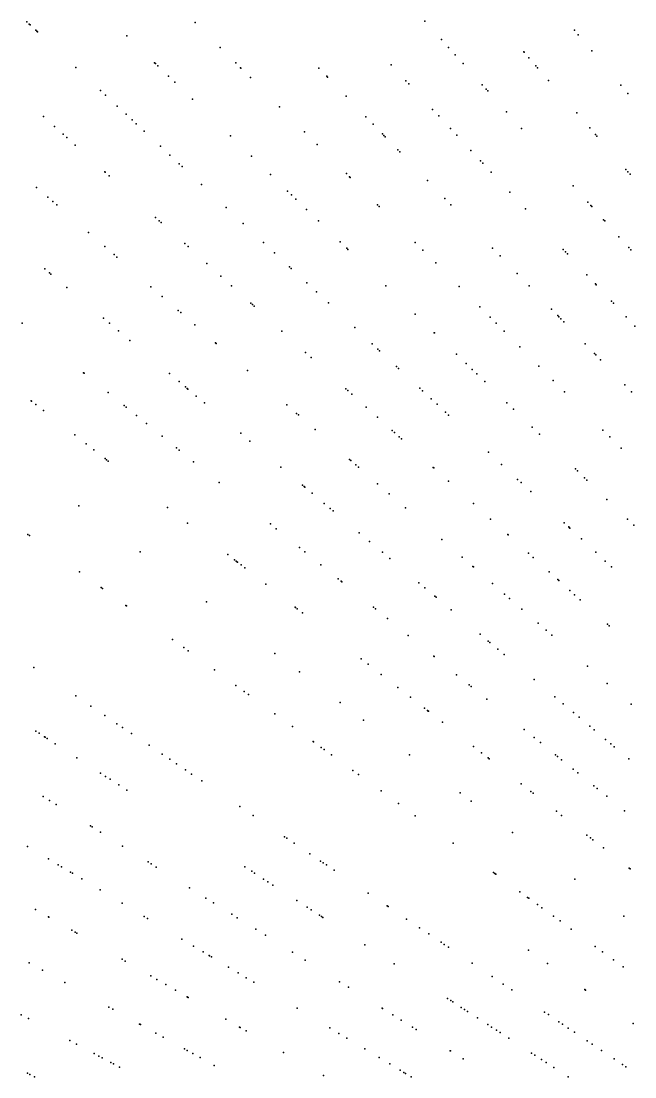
# Model space of a CAD drawing. Header units: metres. Extents: x -4327 to 4266, y -3886 to 3992.
# Drawn here: x -2178 to -1642, y 1104 to 2027 of the extents above; entities that cross this region are included whole.
import ezdxf

# ---------------------------------------------------------------- set-up
doc = ezdxf.new("R2010")
doc.units = ezdxf.units.M

msp = doc.modelspace()

# ---------------------------------------------------------------- linework, layer by layer
for p in [(-2173.25, 2026.58, 2359.7), (-2171.15, 2024.63, 2397.28), (-2170.36, 2023.9, 2483.22), (-2026.07, 2026.07, 2432.37), (-1825.28, 2027.18, 2484.59), (-2165.31, 2019.19, 2144.91), (-2164.61, 2018.53, 2374.1), (-2163.9, 2017.87, 2448.51), (-2085.92, 2014.35, 2434.55), (-1694.43, 2019.34, 2497.43), (-1691.05, 2015.32, 2517.08), (-2004.25, 2004.25, 2459.87), (-1810.7, 2010.99, 2437.88), (-1804.58, 2004.19, 2505.29), (-1798.75, 1997.71, 2494.47), (-1738.82, 2000.28, 2429.98), (-1738.52, 1999.94, 2507.85), (-1734.27, 1995.05, 2515.41), (-1679.11, 2001.09, 2429.3), (-2130.32, 1986.55, 2502.95), (-2061.52, 1990.79, 2427.46), (-2060.88, 1990.17, 2475.42), (-2058.66, 1988.03, 2448.33), (-1990.6, 1990.6, 2527.82), (-1986.45, 1986.45, 2484.06), (-1986.05, 1986.05, 2483.56), (-1917.94, 1986.08, 2490.09), (-1854.84, 1989.07, 2518.2), (-1791.81, 1990, 2447.05), (-1728.2, 1988.06, 2428.38), (-1726.77, 1986.42, 2523.76), (-2049.36, 1979.05, 2445.35), (-1977.8, 1977.8, 2514.31), (-1911.06, 1978.96, 2483.89), (-1910.4, 1978.27, 2507.64), (-2043.8, 1973.67, 2506.8), (-1841.75, 1975.04, 2497.71), (-1839.28, 1972.39, 2521.79), (-1775.04, 1971.38, 2456.21), (-1771.73, 1967.71, 2459.69), (-1717.15, 1975.35, 2479.72), (-1653.98, 1971.14, 2443.16), (-2108.78, 1966.47, 2439.62), (-2104.47, 1962.45, 2508.27), (-2028.4, 1958.8, 2460.69), (-1894.14, 1961.44, 2491.75), (-1770.25, 1966.07, 2438.89), (-1647.86, 1963.84, 2452.79), (-2094.2, 1952.88, 2501.54), (-1952.21, 1952.21, 2503.65), (-1818.42, 1950.02, 2517.83), (-2158.63, 1943.64, 2493.22), (-2086.52, 1945.71, 2511.62), (-2081.18, 1940.73, 2521.78), (-1876.73, 1943.41, 2520.72), (-1813.16, 1944.37, 2507.8), (-1753.91, 1947.92, 2456.35), (-1692.37, 1946.84, 2465.38), (-2149.02, 1934.98, 2512.41), (-2077.6, 1937.39, 2500.89), (-2070.62, 1930.88, 2459.78), (-1930.43, 1930.43, 2478.44), (-1870.56, 1937.02, 2526.2), (-1802.8, 1933.26, 2471.76), (-1740.82, 1933.37, 2440.67), (-1681.09, 1933.87, 2462.36), (-2141.5, 1928.21, 2435.47), (-2138.35, 1925.38, 2423.82), (-1995.18, 1926.72, 2471.48), (-1862.37, 1928.55, 2447.28), (-1861.06, 1927.18, 2513.37), (-1860.02, 1926.1, 2436.16), (-1797.22, 1927.29, 2532.34), (-1675.96, 1927.97, 2498.09), (-1674.85, 1926.69, 2469.34), (-2130.94, 1918.71, 2521.62), (-2056.54, 1917.76, 2480.99), (-1919.41, 1919.41, 2505.1), (-1848.9, 1914.59, 2453.63), (-1847.24, 1912.87, 2451.43), (-1784.97, 1914.15, 2439.31), (-2048.15, 1909.93, 2473.59), (-2039.97, 1902.3, 2485.45), (-1976.92, 1909.08, 2500.43), (-1776.53, 1905.1, 2484.13), (-1774.59, 1903.01, 2454.45), (-2105, 1895.35, 2510.17), (-2104.7, 1895.08, 2460.6), (-2037.41, 1899.91, 2479.61), (-1960.17, 1892.92, 2501.07), (-1893.79, 1893.79, 2455.49), (-1767.14, 1895.03, 2465.61), (-1649.35, 1897.36, 2498.99), (-1647.73, 1895.5, 2442.65), (-1645.77, 1893.24, 2504.47), (-2101.26, 1891.98, 2483.76), (-2020.67, 1884.31, 2478.21), (-1891.02, 1891.02, 2454.58), (-1890.53, 1890.53, 2519.21), (-1822.97, 1887.74, 2491.7), (-2164.75, 1881.79, 2429.56), (-1945.26, 1878.51, 2512.1), (-1941.95, 1875.32, 2502.35), (-1750.86, 1877.57, 2488.66), (-1695.66, 1883.22, 2475.38), (-2154.9, 1873.23, 2519.2), (-2150.55, 1869.45, 2448.54), (-2147.06, 1866.41, 2529.42), (-1938.02, 1871.53, 2427.17), (-1866.64, 1866.64, 2457.64), (-1865.17, 1865.17, 2526.47), (-1807.7, 1871.93, 2452), (-1802.42, 1866.46, 2458.23), (-1682.6, 1868.72, 2524.23), (-1680.1, 1865.94, 2482.28), (-1999.11, 1864.2, 2508.85), (-1928.6, 1862.43, 2463.48), (-1737.21, 1862.93, 2471.95), (-1679.34, 1865.1, 2524.84), (-2060.82, 1855.57, 2468.31), (-2057.54, 1852.61, 2483.38), (-2055.88, 1851.12, 2470.51), (-1984.22, 1850.32, 2446.89), (-1918.29, 1852.47, 2526.49), (-1668.89, 1853.49, 2492.76), (-1667.92, 1852.41, 2461.59), (-2119.47, 1842.43, 2469.62), (-1655.52, 1838.64, 2510.84), (-2105.11, 1829.95, 2485.45), (-2035.26, 1832.56, 2502.71), (-2032.35, 1829.94, 2507.35), (-1966.3, 1833.61, 2440.8), (-1899.31, 1834.15, 2450.09), (-1893.44, 1828.48, 2463.97), (-1833.66, 1833.66, 2464.88), (-1765.97, 1828.72, 2516.01), (-1646.93, 1829.1, 2462.64), (-2097.05, 1822.94, 2497.77), (-2094.61, 1820.82, 2489.39), (-1956.69, 1824.64, 2520.92), (-1892.51, 1827.57, 2470.85), (-1826.87, 1826.87, 2504.49), (-1759.36, 1821.87, 2534.08), (-1704.2, 1827.53, 2448.9), (-1702.3, 1825.49, 2530.31), (-1700.6, 1823.67, 2441.07), (-1645.12, 1827.09, 2500.52), (-2157.57, 1810.42, 2482.27), (-2015.91, 1815.13, 2449.21), (-1943.56, 1812.4, 2539.83), (-1942.03, 1810.97, 2464.03), (-1815.65, 1815.65, 2486.39), (-2153.53, 1807.02, 2524.31), (-2152.24, 1805.94, 2462.55), (-2003.67, 1804.12, 2445.04), (-1744.52, 1806.51, 2480.03), (-1683.56, 1805.4, 2497.01), (-2138.41, 1794.34, 2479.23), (-2064.83, 1794.93, 2513.89), (-1994.32, 1795.69, 2528.64), (-1928.3, 1798.16, 2530.9), (-1859.37, 1795.58, 2470.39), (-1795.21, 1795.21, 2520.87), (-1734.07, 1795.68, 2497.65), (-1676.03, 1797.32, 2543.45), (-1675.32, 1796.56, 2512.04), (-2054.98, 1786.37, 2458.42), (-1919.95, 1790.38, 2533.75), (-1662.1, 1782.38, 2508.59), (-2040.83, 1774.07, 2454.91), (-1977.33, 1780.39, 2458.23), (-1976.06, 1779.25, 2467.43), (-1974.58, 1777.92, 2536.65), (-1909.6, 1780.73, 2484.56), (-1777.29, 1777.29, 2463.25), (-1714.42, 1775.33, 2521.06), (-1660.33, 1780.48, 2492.28), (-2106.13, 1767.25, 2493.24), (-2038.74, 1772.25, 2452.39), (-1833.85, 1770.93, 2484.83), (-1768.24, 1768.24, 2491.14), (-1709.04, 1769.76, 2485.89), (-1708.92, 1769.64, 2529.48), (-1707.94, 1768.62, 2525.28), (-1706.27, 1766.9, 2454.94), (-1703.7, 1764.24, 2445.9), (-1649.1, 1768.44, 2497.13), (-2177.28, 1763.13, 2485.5), (-2101.11, 1763.04, 2511.94), (-2093.22, 1756.42, 2508), (-2026.35, 1761.48, 2507.86), (-1950.24, 1756, 2532.88), (-1886.52, 1759.21, 2495.07), (-1817.01, 1754.67, 2443.27), (-1816.95, 1754.61, 2518.98), (-1762.9, 1762.9, 2443.3), (-1755.93, 1755.93, 2506.39), (-1641.58, 1760.38, 2461.46), (-2083.18, 1747.99, 2537.26), (-2008.19, 1745.7, 2469.13), (-2007.72, 1745.29, 2536.93), (-1929.6, 1737.42, 2503.34), (-1871.27, 1744.99, 2480.3), (-1866.29, 1740.34, 2492.67), (-1864.8, 1738.95, 2487.97), (-1797.56, 1735.89, 2541.52), (-1742.21, 1742.21, 2475.98), (-1684.97, 1744.84, 2450.88), (-1677.01, 1736.59, 2504.02), (-1924.58, 1732.9, 2467.02), (-1789.11, 1727.72, 2450.79), (-1675.82, 1735.36, 2488.63), (-1671.51, 1730.9, 2504), (-2123.66, 1719.71, 2488.96), (-2123.02, 1719.18, 2518.36), (-2048.54, 1718.93, 2451.77), (-1980.45, 1721.58, 2472.57), (-1849.89, 1725.05, 2486.99), (-1848.18, 1723.46, 2465.79), (-1783.73, 1722.53, 2489.16), (-1779.74, 1718.68, 2510.84), (-1725.55, 1725.55, 2454.98), (-1725.51, 1725.51, 2511.82), (-2040.13, 1711.88, 2465.89), (-1772.69, 1711.86, 2481.86), (-1712.91, 1712.91, 2469.12), (-1650.38, 1709.02, 2477.75), (-2102.28, 1702.39, 2507.45), (-2034.69, 1707.31, 2541.28), (-2033.15, 1706.02, 2454.76), (-2032.45, 1705.43, 2521.89), (-2025.11, 1699.27, 2490.92), (-1894.36, 1705.69, 2495.46), (-1892.68, 1704.18, 2482.39), (-1888.98, 1700.85, 2499.26), (-1829.73, 1706.25, 2519.64), (-1827.2, 1703.89, 2451.14), (-1703.06, 1703.06, 2506.34), (-1644.6, 1703.04, 2482.59), (-2169.43, 1694.95, 2529.62), (-2169.34, 1694.88, 2485.56), (-2165.45, 1691.84, 2494.74), (-2088.19, 1690.98, 2529.06), (-2017.97, 1693.27, 2536.95), (-1945.91, 1691.55, 2480.4), (-1819.69, 1696.89, 2459.78), (-1814.5, 1692.04, 2447.41), (-1753.44, 1693.28, 2503.6), (-2158.84, 1686.67, 2517.27), (-2086.49, 1689.61, 2527), (-2077.53, 1682.35, 2459.02), (-1937.39, 1684.14, 2526.78), (-1935.83, 1682.79, 2502.81), (-1876.58, 1689.68, 2461.27), (-1866.78, 1680.85, 2524.36), (-1807.07, 1685.12, 2453.4), (-1804.44, 1682.66, 2547.96), (-1747.68, 1687.72, 2465.61), (-2068.65, 1675.16, 2555.14), (-1731.33, 1671.92, 2469.33), (-2131.42, 1665.25, 2447.47), (-2054.94, 1664.06, 2461.73), (-1986.27, 1666.68, 2505.3), (-1921.25, 1670.12, 2505.73), (-1853.83, 1669.2, 2498.66), (-1851.75, 1667.32, 2460.71), (-1847.6, 1663.58, 2471.32), (-1725, 1665.81, 2511.86), (-1669.58, 1669.58, 2508.59), (-1663.56, 1663.56, 2480.52), (-2121.53, 1657.52, 2457.56), (-2042.39, 1653.89, 2457.42), (-1978.24, 1659.94, 2476.17), (-1845.54, 1661.73, 2447.11), (-1653.71, 1653.71, 2484.75), (-2114.64, 1652.14, 2463.03), (-2104.91, 1644.54, 2541.78), (-2040.14, 1652.07, 2498.01), (-1891.04, 1643.85, 2436.9), (-1769.6, 1650.18, 2458.2), (-2103.59, 1643.51, 2477.12), (-2102.09, 1642.33, 2478.07), (-2027.53, 1641.86, 2474.44), (-1951.15, 1637.21, 2477.17), (-1889.83, 1642.8, 2472.83), (-1885.48, 1639.02, 2513.32), (-1883.22, 1637.06, 2483.08), (-1817.94, 1636.88, 2485.28), (-1817.36, 1636.36, 2522.74), (-1758.09, 1639.44, 2512.5), (-1693.61, 1635.5, 2447.38), (-1744.13, 1626.43, 2528.2), (-1691.78, 1633.74, 2439.41), (-1685.59, 1627.76, 2478.73), (-1683.58, 1625.82, 2502.98), (-2005, 1623.62, 2506.44), (-1932.19, 1621.3, 2447.75), (-1930.7, 1620.05, 2502.55), (-1930.09, 1619.54, 2463.83), (-1866.58, 1622.59, 2458.45), (-1804.64, 1624.91, 2459.04), (-1741.11, 1623.62, 2529.35), (-1923.84, 1614.29, 2518.25), (-1856.44, 1613.78, 2515.44), (-1732.65, 1615.72, 2539.16), (-1666.07, 1608.9, 2526.2), (-2127.78, 1603.4, 2450.73), (-2050.4, 1601.95, 2492.23), (-1913.25, 1605.41, 2458.38), (-1908.02, 1601.02, 2547.08), (-1905.39, 1598.81, 2499.55), (-1842.3, 1601.48, 2482.69), (-1782.82, 1605.26, 2504.68), (-2032.84, 1588.23, 2478.99), (-1767.79, 1591.73, 2516.34), (-1703.46, 1588.5, 2493.66), (-1648.1, 1591.56, 2518.2), (-1960.25, 1587.38, 2477.38), (-1955.12, 1583.23, 2508.92), (-1882.56, 1579.65, 2469.6), (-1699.48, 1584.79, 2501.46), (-1699.05, 1584.39, 2457.47), (-1698.48, 1583.86, 2500), (-1642.59, 1586.23, 2466.19), (-2172.3, 1578.27, 2538.35), (-2171.07, 1577.37, 2534.14), (-1873.61, 1572.15, 2479.41), (-1810.35, 1573.71, 2477.2), (-1752.78, 1578.21, 2541.77), (-1752.33, 1577.8, 2488.88), (-1688.37, 1574.43, 2474.27), (-2074.21, 1563.03, 575.78), (-1997.44, 1560.57, 2486.86), (-1934.91, 1566.86, 2512.96), (-1930.24, 1563.08, 2517.85), (-1862.36, 1562.71, 2467.21), (-1734.73, 1561.96, 2496.4), (-1675.81, 1562.72, 2526.76), (-1991.76, 1556.14, 2498.8), (-1990.18, 1554.9, 2538), (-1989.92, 1554.7, 2447.94), (-1988.95, 1553.94, 2539.2), (-1985.97, 1551.61, 2505.16), (-1916.2, 1551.71, 2543.56), (-1855.77, 1557.17, 2499.04), (-1792.7, 1558.37, 2507.21), (-1730.55, 1558.19, 2498.57), (-1667.56, 1555.02, 2467.95), (-1667.44, 1554.91, 2470.47), (-2127.37, 1545.63, 2464.21), (-1982.53, 1548.92, 2446.84), (-1783.39, 1550.28, 2464.4), (-1782.84, 1549.8, 2531.85), (-1716.57, 1545.6, 2467.57), (-1662.01, 1549.85, 2473.23), (-1964.29, 1534.67, 2469.71), (-1901.08, 1539.47, 2493.39), (-1898.44, 1537.32, 2460.21), (-1897.93, 1536.91, 2516.56), (-1830.41, 1535.9, 2511.07), (-1766.08, 1535.23, 2519.05), (-1709.04, 1538.83, 2524.9), (-1708.12, 1538, 2529.07), (-2108.36, 1531.81, 2487.97), (-2107.19, 1530.96, 2486.59), (-1825.29, 1531.6, 2523.27), (-1816.54, 1524.26, 2473.06), (-1755.54, 1526.07, 2506.76), (-1698.48, 1529.32, 2490.13), (-1694.3, 1525.55, 2462.34), (-2086.74, 1516.11, 2527.82), (-2086.28, 1515.77, 2516.25), (-2016.32, 1519.41, 2523.33), (-1938.61, 1514.61, 2499.36), (-1938.3, 1514.37, 2496.23), (-1870.29, 1514.53, 2509.87), (-1815.42, 1523.32, 2526.13), (-1751.16, 1522.26, 2555.87), (-1689.29, 1521.05, 2465.84), (-1936.82, 1513.21, 2456.53), (-1932.37, 1509.73, 2464.28), (-1868.52, 1513.1, 2464.08), (-1802.17, 1512.2, 2496.75), (-1740.38, 1512.89, 2455.41), (-1858.02, 1504.59, 2487.96), (-1726.19, 1500.55, 2475.66), (-1665.66, 1499.77, 2496.12), (-1664.08, 1498.34, 2488.29), (-1839.87, 1489.9, 2520.83), (-1776.83, 1490.94, 2499.62), (-1719.17, 1494.45, 2481.84), (-1714.2, 1490.13, 2474.66), (-2045.77, 1486.34, 2502.64), (-2036.06, 1479.29, 2479.92), (-1769.74, 1484.99, 2514.29), (-1768.28, 1483.77, 2465.93), (-1761.3, 1477.9, 2527.08), (-2032.26, 1476.52, 2486.11), (-1956.38, 1474.24, 2472.47), (-1880.88, 1469.51, 2519.37), (-1817.53, 1471.81, 2455.1), (-1817.06, 1471.42, 2459.83), (-1755.75, 1473.25, 2519.12), (-2167.13, 1461.75, 2490.13), (-2009.16, 1459.74, 2523.05), (-1874.74, 1464.71, 2497.46), (-1682.89, 1462.92, 2480.58), (-1934.87, 1458.03, 905.06), (-1863.37, 1455.82, 2537.16), (-1797.49, 1455.58, 2556.14), (-1729.58, 1451.29, 2487.01), (-1990.56, 1446.23, 2540.95), (-1983.31, 1440.96, 2450.16), (-1848.87, 1444.5, 2498.23), (-1786.43, 1446.62, 2469.1), (-1784.71, 1445.23, 2507.55), (-1665.74, 1448.01, 2498.82), (-2130.41, 1436.98, 2496.51), (-1979.46, 1438.16, 2529.54), (-1899.28, 1431.21, 526.54), (-1837.78, 1435.83, 2524.32), (-1770.92, 1434.06, 2529.42), (-1711.64, 1436.24, 2482.9), (-2117.21, 1428.08, 2511), (-1825.5, 1426.24, 2461.26), (-1823.04, 1424.31, 2545.53), (-1822.34, 1423.77, 2547.35), (-1822.09, 1423.57, 2516.49), (-1704.21, 1430, 2472.12), (-1695.39, 1422.6, 2500.16), (-1644.94, 1429.93, 2454.1), (-1644.83, 1429.83, 2435.15), (-2104.95, 1419.81, 2537.64), (-2094.48, 1412.74, 2533.3), (-1956.48, 1421.47, 2481.15), (-1878.89, 1415.85, 183.22), (-1809.84, 1414, 2491.39), (-1690.37, 1418.39, 2454.74), (-2165.42, 1406.24, 2502.92), (-2162.59, 1404.4, 2507.84), (-2089.67, 1409.5, 2497.33), (-2081.68, 1404.11, 2545.44), (-1941, 1410.22, 2507.62), (-1738.31, 1407.66, 2469.27), (-1680.98, 1410.51, 2468.05), (-1677.19, 1407.33, 2454.38), (-2157.73, 1401.25, 2524.15), (-2157.32, 1400.98, 2526.43), (-2155.55, 1399.83, 2494.23), (-2148.5, 1395.25, 2507.87), (-1922.95, 1397.11, 2508.84), (-1922.57, 1396.83, 2486.52), (-1729.77, 1400.74, 2484.23), (-1724.24, 1396.26, 2489.92), (-1667.25, 1398.99, 2485.86), (-1662.49, 1395, 2520.06), (-2066.45, 1393.84, 2448.12), (-2055.03, 1386.14, 2466.68), (-1915.84, 1391.94, 2532.56), (-1913.32, 1390.11, 2537.53), (-1906.9, 1385.45, 2444.81), (-1838.54, 1385.44, 2527.48), (-1782.65, 1392.76, 2472.84), (-1775.73, 1387.35, 2482.2), (-1710.96, 1385.51, 2459.92), (-1659.64, 1392.61, 2499.16), (-2129.51, 1382.92, 2502.03), (-2048.35, 1381.63, 2504.68), (-2042.43, 1377.64, 2473.04), (-1769.93, 1382.82, 2498.62), (-1768.87, 1381.99, 2497.13), (-1709.28, 1384.15, 2506.6), (-1705.71, 1381.26, 2509.63), (-1647.01, 1382, 2510.4), (-2108.99, 1369.59, 2496.91), (-2104.38, 1366.6, 2459.05), (-2034.65, 1372.39, 2540.04), (-2029.18, 1368.7, 2483.95), (-1888.32, 1371.94, 2463.65), (-1883.34, 1368.33, 2519.73), (-1695.63, 1373.09, 2462.09), (-1691.58, 1369.82, 2467.03), (-2100.55, 1364.11, 2462.63), (-2092.86, 1359.12, 2475.12), (-2020.35, 1362.74, 2497.54), (-1741.08, 1360.28, 2457.9), (-1677.38, 1358.32, 2495.28), (-2158.91, 1349.04, 2500.33), (-2085.84, 1354.56, 2472.2), (-1863.58, 1353.97, 2485.11), (-1794.39, 1352.17, 837.26), (-1732.47, 1353.56, 2470.03), (-1730.61, 1352.1, 2472.8), (-1674.47, 1355.96, 2513.03), (-1666.19, 1349.25, 2467.73), (-2153.47, 1345.63, 2510.4), (-2147.63, 1341.99, 2460.27), (-1986.92, 1340.19, 2513.17), (-1848.22, 1342.81, 2478.15), (-1784.88, 1345.01, 2478.05), (-1975.38, 1332.41, 2471.44), (-1833.59, 1332.18, 2477.45), (-1710.24, 1336.18, 2509.08), (-1705.63, 1332.59, 2491.32), (-1650.65, 1336.67, 2502.04), (-2117.76, 1323.32, 2562.07), (-2116.27, 1322.39, 2524.21), (-2108.91, 1317.79, 2509.94), (-1947.83, 1313.83, 2504.43), (-1945.95, 1312.56, 2488.38), (-1748.55, 1317.62, 2454.38), (-1683.61, 1315.38, 2514.02), (-1680.43, 1312.9, 2478.98), (-1678.25, 1311.19, 2528.29), (-2172.6, 1305.43, 2511.23), (-2089.55, 1305.69, 2465.29), (-1939.56, 1308.25, 2523.98), (-1800.47, 1308.11, 2497.57), (-1669.12, 1304.06, 2473.19), (-2154.45, 1294.53, 2556.32), (-1925.81, 1298.97, 2525.35), (-2145.99, 1289.44, 2475.07), (-2142.97, 1287.63, 2479.69), (-2067.29, 1291.79, 2487.4), (-2064.58, 1290.09, 2492.28), (-2060.13, 1287.31, 2522.44), (-1982.77, 1287.63, 2528.36), (-1976.63, 1283.64, 2509.53), (-1916.35, 1292.59, 2537.83), (-1914.22, 1291.15, 2523.93), (-1911.38, 1289.24, 2484.59), (-1904.4, 1284.54, 2530.32), (-1646.54, 1286.42, 2486.02), (-1645.79, 1285.83, 2507.02), (-2135.25, 1282.99, 2460), (-2133.44, 1281.9, 2534.14), (-2125.27, 1276.99, 2566.11), (-1974.09, 1281.99, 2536.63), (-1966.28, 1276.91, 2521.07), (-1962.43, 1274.42, 2496.96), (-1765.24, 1282.52, 2497.65), (-1764.08, 1281.68, 2493.26), (-1763.19, 1281.03, 2475.6), (-1694.21, 1276.68, -1514.04), (-2109.2, 1267.33, 2464.69), (-2031.19, 1269.23, 2525.32), (-1958.13, 1271.62, 2513.37), (-1742.04, 1265.67, 2519.78), (-2089.92, 1255.75, 2512.43), (-2016.86, 1260.28, 2535.06), (-2010.19, 1256.11, 2455.93), (-1937.3, 1258.1, 2489.35), (-1874.73, 1264.52, 2490.9), (-1735.36, 1260.81, 2526.81), (-1734.36, 1260.08, 2481.13), (-2165.61, 1250.32, 2474.85), (-1928.18, 1252.17, 2480.35), (-1924.63, 1249.87, 2481.2), (-1858.27, 1253.42, 2501.73), (-1857.38, 1252.82, 2489.59), (-1726.76, 1254.57, 2533.84), (-1722.88, 1251.75, 2462), (-2154.45, 1243.87, 2486.39), (-2154.04, 1243.64, 2563.03), (-2070.79, 1244.26, 2486.72), (-2067.65, 1242.37, 2529.45), (-1994.08, 1246.04, 2473.78), (-1989.31, 1243.06, 2503.16), (-1917.38, 1245.16, 2488.15), (-1915.67, 1244.05, 2488.65), (-1914.39, 1243.22, 2489.72), (-1841.19, 1241.9, 2503.35), (-1712.74, 1244.38, 2499.39), (-1706.96, 1240.18, 2504.77), (-1651.3, 1244.35, -1475.69), (-2133.97, 1232.05, 2533.61), (-2130.97, 1230.32, 2535.58), (-2129.64, 1229.55, 2479.3), (-1973.17, 1232.97, 2523.92), (-1829.92, 1234.3, 2460.87), (-1821.83, 1228.84, 2471.6), (-1697.19, 1233.08, 2512.61), (-2037.63, 1224.33, 2476.46), (-1964.72, 1227.69, 2502.15), (-1877.62, 1219.34, -93.47), (-1811.07, 1221.58, 2511.64), (-1808.38, 1219.77, 2485.93), (-2027.43, 1218.2, 2466.74), (-2019.03, 1213.16, 2497.11), (-2013.76, 1209.99, 2517.96), (-2013.47, 1209.81, 2517.59), (-1941.08, 1212.92, 2535.09), (-1804.6, 1217.22, 2453.61), (-1734.73, 1214.67, -1511.42), (-1676.36, 1217.95, 2473.53), (-1669.99, 1213.32, 2477.83), (-2171.39, 1203.62, 2514.01), (-2090.03, 1206.68, 2514.15), (-2087.16, 1205.02, 2507.97), (-2011.68, 1208.74, 2523.63), (-1930.04, 1206.02, 2495.93), (-1851.96, 1202.68, -100.64), (-1783.94, 1203.28, 2518.07), (-1718.06, 1203, -1497.76), (-1660.14, 1206.16, 2527.01), (-2159.7, 1197.14, 2533.42), (-2064.86, 1192.15, 2486.59), (-1996.81, 1199.8, 2532.53), (-1988.59, 1194.86, 2513.83), (-1766.5, 1191.52, 2526.75), (-1651.82, 1200.12, 2472.74), (-2140.15, 1186.31, 2475.14), (-2059.64, 1189.13, 2507.54), (-2051.74, 1184.57, 2553.13), (-1981.4, 1190.54, 2518.49), (-1974.78, 1186.57, 2496.38), (-1899.77, 1187.11, 2511.28), (-1892.09, 1182.31, 2506.63), (-1756.67, 1184.89, 2465.92), (-2043.2, 1179.64, 2556.46), (-2033.16, 1173.85, 2480.72), (-2032.82, 1173.65, 2474.89), (-2032.2, 1173.29, 2517.78), (-1749.32, 1179.93, 2499.41), (-1685.39, 1180.13, -1469.28), (-1684.73, 1179.66, -1468.7), (-2101.47, 1164.86, 2494.89), (-1937.04, 1163.89, 2489.23), (-1862.67, 1163.92, 2547.66), (-1862.29, 1163.69, 2502.65), (-1805.41, 1172.45, 2516.32), (-1802.43, 1170.51, 2517.72), (-1800.67, 1169.37, 2520.82), (-1793.4, 1164.65, 2524.57), (-2178.29, 1158.22, 2539.43), (-2171.86, 1154.8, 2545.79), (-2097.99, 1162.93, 2526.37), (-1999.16, 1154.21, 2526.11), (-1853.18, 1158, 2479.47), (-1790.55, 1162.8, 2526.14), (-1787.97, 1161.12, 2528.08), (-1779.18, 1155.41, 2521.23), (-1720.6, 1160.56, 2491.27), (-1717.25, 1158.3, 2508.59), (-2074.65, 1150, 2498.27), (-2074.51, 1149.92, 2553.3), (-2073.79, 1149.52, 2549.63), (-1987.26, 1147.34, 2491.9), (-1986.8, 1147.08, 2499.52), (-1908.38, 1146.67, 2517.85), (-1845.87, 1153.43, 2472.41), (-1836.01, 1147.27, 2500.15), (-1832.77, 1145.24, 2531.79), (-1770.28, 1149.64, 2528.16), (-1766.88, 1147.43, 2498.27), (-1708.07, 1152.11, 2520.28), (-1704.81, 1149.91, 2468.42), (-1699.8, 1146.53, 2508.09), (-1643.08, 1150.49, -1433.22), (-2060.61, 1142.21, 2508.62), (-2054.15, 1138.64, 2470.88), (-1981.47, 1144, 2506.51), (-1900.46, 1141.91, 2469.15), (-1893.58, 1137.78, 2501.07), (-1762.57, 1144.63, 2497.7), (-1759.41, 1142.57, 2507.06), (-1751.73, 1137.59, 2507.22), (-1694.46, 1142.93, 2531.04), (-2135.76, 1135.6, 2519.92), (-2129.83, 1132.45, 2523.93), (-2035.4, 1128.24, 2555.02), (-2033.2, 1127.02, 2472.54), (-1877.72, 1128.25, 2518.62), (-1803.1, 1126.7, 2524.08), (-1802.87, 1126.56, 2532.15), (-1683.2, 1135.33, 2486.35), (-1678.81, 1132.37, 2460.63), (-1670.76, 1126.94, 2495.64), (-2114.31, 1124.2, 2516.51), (-2110.22, 1122.02, 2522.63), (-2107.43, 1120.54, 2541.42), (-2028.12, 1124.21, 2523.67), (-2021.82, 1120.71, 2540.76), (-1948.72, 1125.1, 2489.52), (-1865.09, 1120.66, 2490.68), (-1791.7, 1119.58, 2477.8), (-1731.88, 1124.7, 2489.83), (-1729.11, 1122.9, 2472.09), (-1723.1, 1118.99, 2496.54), (-1659.74, 1119.51, 2481.95), (-2099.8, 1116.48, 2546.09), (-2097.47, 1115.25, 2510.14), (-2092.17, 1112.43, 2506.53), (-2009.34, 1113.8, 2497.57), (-1855.92, 1115.15, 2478.44), (-1846.8, 1109.67, 2510.14), (-1719.05, 1116.36, 2482.38), (-1712.58, 1112.16, 2456.62), (-1652.37, 1114.54, 2498.7), (-1649.51, 1112.61, 2519.63), (-2172.66, 1107.02, 2526.45), (-2170.56, 1105.95, 2493.89), (-2166.65, 1103.96, 2524.96), (-1913.84, 1104.96, 2529.65), (-1843.71, 1107.81, 2530.98), (-1842.19, 1106.9, 2528.88), (-1837.11, 1103.85, 2530.29), (-1699.97, 1103.98, 2460.3)]:
    msp.add_point(p)

doc.saveas('drawing.dxf')
